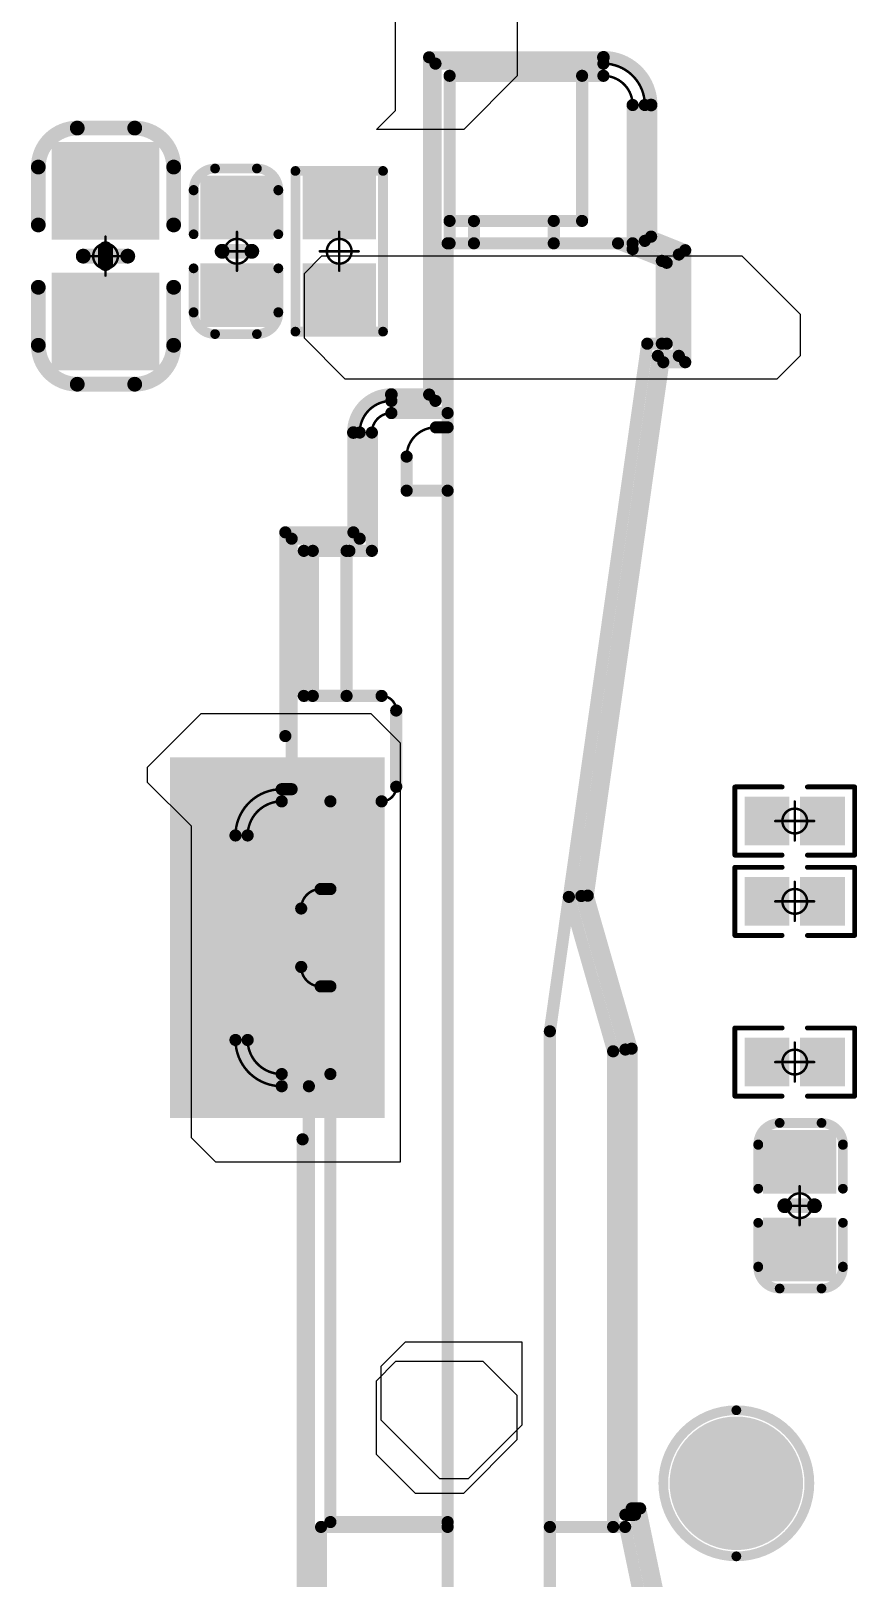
# Model space of a CAD drawing. Header units: millimetres. Extents: x 19.13 to 23.12, y 5.07 to 8.34.
# Drawn here: x 19.442 to 19.776, y 6.691 to 7.317 of the extents above; entities that cross this region are included whole.
import ezdxf

# ---------------------------------------------------------------- set-up
doc = ezdxf.new("R2010")
doc.units = ezdxf.units.MM
doc.header["$MEASUREMENT"] = 0
for name, color, linetype in [('BottomLayer', 5, 'Continuous'), ('Mechanical10', 56, 'Continuous'), ('Mechanical15', 56, 'Continuous'), ('TopLayer', 1, 'Continuous'), ('TopOverlay', 2, 'Continuous'), ('TopPaste', 8, 'Continuous'), ('TopSolder', 216, 'Continuous')]:
    doc.layers.add(name, color=color, linetype=linetype)

# ---------------------------------------------------------------- blocks, each defined once
blk = doc.blocks.new('TEST_1_27MM_12')
at = {"layer": 'TopLayer', "const_width": 0.025}
blk.add_lwpolyline([(-0.0125, 0, 1), (0.0125, 0, 1)], format="xyb", close=True, dxfattribs=at)
at = {"layer": 'TopOverlay'}
for points, const_width in [([(0.02953, 0, 1), (-0.02953, 0, 1)], 0.00394), ([(-0.03051, 0, 1), (-0.02854, 0, 1)], 0.00197), ([(0.02854, 0, 1), (0.03051, 0, 1)], 0.00197)]:
    blk.add_lwpolyline(points, format="xyb", close=True, dxfattribs=dict(at, const_width=const_width))
at = {"layer": 'TopPaste', "const_width": 0.025}
blk.add_lwpolyline([(-0.0125, 0, 1), (0.0125, 0, 1)], format="xyb", close=True, dxfattribs=at)
at = {"layer": 'TopSolder', "const_width": 0.027}
blk.add_lwpolyline([(-0.0135, 0, 1), (0.0135, 0, 1)], format="xyb", close=True, dxfattribs=at)
blk = doc.blocks.new('R0201_49')
at = {"layer": 'Mechanical15', "const_width": 0.001}
for points in [[(0, -0.00787), (0, 0.00787)], [(-0.00787, 0), (0.00787, 0)]]:
    blk.add_lwpolyline(points, dxfattribs=at)
at = {"layer": 'Mechanical15'}
for points, const_width in [([(-0.00025, 0.00787, 1), (0.00025, 0.00787, 1)], 0.0005), ([(-0.00812, 0, 1), (-0.00762, 0, 1)], 0.0005), ([(0.005, 0, 1), (-0.005, 0, 1)], 0.001), ([(-0.00525, 0, 1), (-0.00475, 0, 1)], 0.0005), ([(0.00475, 0, 1), (0.00525, 0, 1)], 0.0005), ([(0.00762, 0, 1), (0.00812, 0, 1)], 0.0005), ([(-0.00025, -0.00787, 1), (0.00025, -0.00787, 1)], 0.0005)]:
    blk.add_lwpolyline(points, format="xyb", close=True, dxfattribs=dict(at, const_width=const_width))
at = {"layer": 'TopLayer'}
for points in [[(-0.01831, -0.00787), (-0.00413, -0.00787), (-0.01831, 0.00787), (-0.00413, 0.00787)], [(0.00413, -0.00787), (0.01831, -0.00787), (0.00413, 0.00787), (0.01831, 0.00787)]]:
    blk.add_solid(points, dxfattribs=at)
at = {"layer": 'TopOverlay', "const_width": 0.00197}
for points in [[(-0.02421, 0.01378), (-0.00512, 0.01378)], [(-0.02421, -0.01378), (-0.02421, 0.01378)], [(0.00512, 0.01378), (0.02421, 0.01378)], [(0.02421, -0.01378), (0.02421, 0.01378)], [(-0.02421, -0.01378), (-0.00512, -0.01378)], [(0.00512, -0.01378), (0.02421, -0.01378)]]:
    blk.add_lwpolyline(points, dxfattribs=at)
at = {"layer": 'TopOverlay', "const_width": 0.000984}
for points in [[(-0.0247, 0.01378, 1), (-0.02372, 0.01378, 1)], [(-0.0247, 0.01378, 1), (-0.02372, 0.01378, 1)], [(-0.00561, 0.01378, 1), (-0.00463, 0.01378, 1)], [(0.00463, 0.01378, 1), (0.00561, 0.01378, 1)], [(0.02372, 0.01378, 1), (0.0247, 0.01378, 1)], [(0.02372, 0.01378, 1), (0.0247, 0.01378, 1)], [(-0.0247, -0.01378, 1), (-0.02372, -0.01378, 1)], [(-0.0247, -0.01378, 1), (-0.02372, -0.01378, 1)], [(-0.00561, -0.01378, 1), (-0.00463, -0.01378, 1)], [(0.00463, -0.01378, 1), (0.00561, -0.01378, 1)], [(0.02372, -0.01378, 1), (0.0247, -0.01378, 1)], [(0.02372, -0.01378, 1), (0.0247, -0.01378, 1)]]:
    blk.add_lwpolyline(points, format="xyb", close=True, dxfattribs=at)
at = {"layer": 'TopPaste'}
for points in [[(-0.01831, -0.00787), (-0.00413, -0.00787), (-0.01831, 0.00787), (-0.00413, 0.00787)], [(0.00413, -0.00787), (0.01831, -0.00787), (0.00413, 0.00787), (0.01831, 0.00787)]]:
    blk.add_solid(points, dxfattribs=at)
at = {"layer": 'TopSolder'}
for points in [[(-0.02031, -0.00987), (-0.00213, -0.00987), (-0.02031, 0.00987), (-0.00213, 0.00987)], [(0.00213, -0.00987), (0.02031, -0.00987), (0.00213, 0.00987), (0.02031, 0.00987)]]:
    blk.add_solid(points, dxfattribs=at)
blk = doc.blocks.new('R0201_50')
at = {"layer": 'Mechanical15', "const_width": 0.001}
for points in [[(0, -0.00787), (0, 0.00787)], [(-0.00787, 0), (0.00787, 0)]]:
    blk.add_lwpolyline(points, dxfattribs=at)
at = {"layer": 'Mechanical15'}
for points, const_width in [([(-0.00025, 0.00787, 1), (0.00025, 0.00787, 1)], 0.0005), ([(-0.00812, 0, 1), (-0.00762, 0, 1)], 0.0005), ([(0.005, 0, 1), (-0.005, 0, 1)], 0.001), ([(-0.00525, 0, 1), (-0.00475, 0, 1)], 0.0005), ([(0.00475, 0, 1), (0.00525, 0, 1)], 0.0005), ([(0.00762, 0, 1), (0.00812, 0, 1)], 0.0005), ([(-0.00025, -0.00787, 1), (0.00025, -0.00787, 1)], 0.0005)]:
    blk.add_lwpolyline(points, format="xyb", close=True, dxfattribs=dict(at, const_width=const_width))
at = {"layer": 'TopLayer'}
for points in [[(-0.01831, -0.00787), (-0.00413, -0.00787), (-0.01831, 0.00787), (-0.00413, 0.00787)], [(0.00413, -0.00787), (0.01831, -0.00787), (0.00413, 0.00787), (0.01831, 0.00787)]]:
    blk.add_solid(points, dxfattribs=at)
at = {"layer": 'TopOverlay', "const_width": 0.00197}
for points in [[(-0.02421, 0.01378), (-0.00512, 0.01378)], [(-0.02421, -0.01378), (-0.02421, 0.01378)], [(0.00512, 0.01378), (0.02421, 0.01378)], [(0.02421, -0.01378), (0.02421, 0.01378)], [(-0.02421, -0.01378), (-0.00512, -0.01378)], [(0.00512, -0.01378), (0.02421, -0.01378)]]:
    blk.add_lwpolyline(points, dxfattribs=at)
at = {"layer": 'TopOverlay', "const_width": 0.000984}
for points in [[(-0.0247, 0.01378, 1), (-0.02372, 0.01378, 1)], [(-0.0247, 0.01378, 1), (-0.02372, 0.01378, 1)], [(-0.00561, 0.01378, 1), (-0.00463, 0.01378, 1)], [(0.00463, 0.01378, 1), (0.00561, 0.01378, 1)], [(0.02372, 0.01378, 1), (0.0247, 0.01378, 1)], [(0.02372, 0.01378, 1), (0.0247, 0.01378, 1)], [(-0.0247, -0.01378, 1), (-0.02372, -0.01378, 1)], [(-0.0247, -0.01378, 1), (-0.02372, -0.01378, 1)], [(-0.00561, -0.01378, 1), (-0.00463, -0.01378, 1)], [(0.00463, -0.01378, 1), (0.00561, -0.01378, 1)], [(0.02372, -0.01378, 1), (0.0247, -0.01378, 1)], [(0.02372, -0.01378, 1), (0.0247, -0.01378, 1)]]:
    blk.add_lwpolyline(points, format="xyb", close=True, dxfattribs=at)
at = {"layer": 'TopPaste'}
for points in [[(-0.01831, -0.00787), (-0.00413, -0.00787), (-0.01831, 0.00787), (-0.00413, 0.00787)], [(0.00413, -0.00787), (0.01831, -0.00787), (0.00413, 0.00787), (0.01831, 0.00787)]]:
    blk.add_solid(points, dxfattribs=at)
at = {"layer": 'TopSolder'}
for points in [[(-0.02031, -0.00987), (-0.00213, -0.00987), (-0.02031, 0.00987), (-0.00213, 0.00987)], [(0.00213, -0.00987), (0.02031, -0.00987), (0.00213, 0.00987), (0.02031, 0.00987)]]:
    blk.add_solid(points, dxfattribs=at)
blk = doc.blocks.new('C0603_142')
at = {"layer": 'Mechanical15', "const_width": 0.001}
for points in [[(0, -0.00787), (0, 0.00788)], [(0.00788, 0), (-0.00787, 0)]]:
    blk.add_lwpolyline(points, dxfattribs=at)
at = {"layer": 'Mechanical15'}
for points, const_width in [([(-0.00025, 0.00788, 1), (0.00025, 0.00788, 1)], 0.0005), ([(-0.00812, 0, 1), (-0.00762, 0, 1)], 0.0005), ([(0.005, 0, 1), (-0.005, 0, 1)], 0.001), ([(-0.00525, 0, 1), (-0.00475, 0, 1)], 0.0005), ([(0.00475, 0, 1), (0.00525, 0, 1)], 0.0005), ([(0.00763, 0, 1), (0.00813, 0, 1)], 0.0005), ([(-0.00025, -0.00787, 1), (0.00025, -0.00787, 1)], 0.0005)]:
    blk.add_lwpolyline(points, format="xyb", close=True, dxfattribs=dict(at, const_width=const_width))
at = {"layer": 'TopLayer'}
for points in [[(-0.04213, -0.01772), (-0.01063, -0.01772), (-0.04213, 0.01772), (-0.01063, 0.01772)], [(0.01063, -0.01772), (0.04213, -0.01772), (0.01063, 0.01772), (0.04213, 0.01772)]]:
    blk.add_solid(points, dxfattribs=at)
at = {"layer": 'TopOverlay', "const_width": 0.00598}
for points in [[(-0.05177, 0.01142, -0.414213), (-0.03602, 0.02717)], [(0.03602, 0.02717, -0.414213), (0.05177, 0.01142)], [(-0.03602, -0.02756, -0.414213), (-0.05177, -0.01181)], [(0.05177, -0.01181, -0.414213), (0.03602, -0.02756)]]:
    blk.add_lwpolyline(points, format="xyb", dxfattribs=at)
at = {"layer": 'TopOverlay'}
for points, const_width in [([(-0.0126, 0.02717), (-0.03602, 0.02717)], 0.00598), ([(0.03602, 0.02717), (0.0126, 0.02717)], 0.00598), ([(-0.05177, -0.01181), (-0.05177, 0.01142)], 0.00598), ([(0.05177, -0.01181), (0.05177, 0.01142)], 0.00598), ([(0, -0.009), (0, 0.009)], 0.006), ([(0, 0), (-0.003, 0)], 0.006), ([(0.003, 0), (0, 0)], 0.006), ([(-0.0126, -0.02756), (-0.03602, -0.02756)], 0.00598), ([(0.03602, -0.02756), (0.0126, -0.02756)], 0.00598)]:
    blk.add_lwpolyline(points, dxfattribs=dict(at, const_width=const_width))
for points, const_width in [([(-0.03752, 0.02717, 1), (-0.03453, 0.02717, 1)], 0.00299), ([(-0.03752, 0.02717, 1), (-0.03453, 0.02717, 1)], 0.00299), ([(-0.01409, 0.02717, 1), (-0.0111, 0.02717, 1)], 0.00299), ([(0.0111, 0.02717, 1), (0.01409, 0.02717, 1)], 0.00299), ([(0.03453, 0.02717, 1), (0.03752, 0.02717, 1)], 0.00299), ([(0.03453, 0.02717, 1), (0.03752, 0.02717, 1)], 0.00299), ([(-0.05327, 0.01142, 1), (-0.05028, 0.01142, 1)], 0.00299), ([(-0.05327, 0.01142, 1), (-0.05028, 0.01142, 1)], 0.00299), ([(0.05028, 0.01142, 1), (0.05327, 0.01142, 1)], 0.00299), ([(0.05028, 0.01142, 1), (0.05327, 0.01142, 1)], 0.00299), ([(-0.0015, 0.009, 1), (0.0015, 0.009, 1)], 0.003), ([(-0.0045, 0, 1), (-0.0015, 0, 1)], 0.003), ([(-0.0015, 0, 1), (0.0015, 0, 1)], 0.003), ([(-0.0015, 0, 1), (0.0015, 0, 1)], 0.003), ([(0.0015, 0, 1), (0.0045, 0, 1)], 0.003), ([(-0.0015, -0.009, 1), (0.0015, -0.009, 1)], 0.003), ([(-0.05327, -0.01181, 1), (-0.05028, -0.01181, 1)], 0.00299), ([(-0.05327, -0.01181, 1), (-0.05028, -0.01181, 1)], 0.00299), ([(0.05028, -0.01181, 1), (0.05327, -0.01181, 1)], 0.00299), ([(0.05028, -0.01181, 1), (0.05327, -0.01181, 1)], 0.00299), ([(-0.03752, -0.02756, 1), (-0.03453, -0.02756, 1)], 0.00299), ([(-0.03752, -0.02756, 1), (-0.03453, -0.02756, 1)], 0.00299), ([(-0.01409, -0.02756, 1), (-0.0111, -0.02756, 1)], 0.00299), ([(0.0111, -0.02756, 1), (0.01409, -0.02756, 1)], 0.00299), ([(0.03453, -0.02756, 1), (0.03752, -0.02756, 1)], 0.00299), ([(0.03453, -0.02756, 1), (0.03752, -0.02756, 1)], 0.00299)]:
    blk.add_lwpolyline(points, format="xyb", close=True, dxfattribs=dict(at, const_width=const_width))
at = {"layer": 'TopPaste'}
for points in [[(-0.04213, -0.01772), (-0.01063, -0.01772), (-0.04213, 0.01772), (-0.01063, 0.01772)], [(0.01063, -0.01772), (0.04213, -0.01772), (0.01063, 0.01772), (0.04213, 0.01772)]]:
    blk.add_solid(points, dxfattribs=at)
at = {"layer": 'TopSolder'}
for points in [[(-0.04613, -0.02172), (-0.00663, -0.02172), (-0.04613, 0.02172), (-0.00663, 0.02172)], [(0.00663, -0.02172), (0.04613, -0.02172), (0.00663, 0.02172), (0.04613, 0.02172)]]:
    blk.add_solid(points, dxfattribs=at)
blk = doc.blocks.new('C0402_204')
at = {"layer": 'Mechanical15', "const_width": 0.001}
for points in [[(0, 0.00788), (0, -0.00787)], [(-0.00787, 0), (0.00788, 0)]]:
    blk.add_lwpolyline(points, dxfattribs=at)
at = {"layer": 'Mechanical15'}
for points, const_width in [([(-0.00025, 0.00788, 1), (0.00025, 0.00788, 1)], 0.0005), ([(-0.00812, 0, 1), (-0.00762, 0, 1)], 0.0005), ([(0.005, 0, 1), (-0.005, 0, 1)], 0.001), ([(-0.00525, 0, 1), (-0.00475, 0, 1)], 0.0005), ([(0.00475, 0, 1), (0.00525, 0, 1)], 0.0005), ([(0.00763, 0, 1), (0.00813, 0, 1)], 0.0005), ([(-0.00025, -0.00787, 1), (0.00025, -0.00787, 1)], 0.0005)]:
    blk.add_lwpolyline(points, format="xyb", close=True, dxfattribs=dict(at, const_width=const_width))
at = {"layer": 'TopLayer'}
for points in [[(-0.02657, -0.01082), (-0.00886, -0.01082), (-0.02657, 0.01083), (-0.00886, 0.01083)], [(0.00886, -0.01083), (0.02657, -0.01083), (0.00886, 0.01083), (0.02657, 0.01083)]]:
    blk.add_solid(points, dxfattribs=at)
at = {"layer": 'TopOverlay', "const_width": 0.00394}
for points in [[(-0.03346, 0.00886, -0.414214), (-0.0248, 0.01752)], [(0.0248, 0.01752, -0.414214), (0.03346, 0.00886)], [(-0.0248, -0.01673, -0.414214), (-0.03346, -0.00807)], [(0.03346, -0.00807, -0.414214), (0.0248, -0.01673)]]:
    blk.add_lwpolyline(points, format="xyb", dxfattribs=at)
at = {"layer": 'TopOverlay'}
for points, const_width in [([(-0.02578, 0.01752, 1), (-0.02382, 0.01752, 1)], 0.00197), ([(-0.02559, 0.01752, 1), (-0.02362, 0.01752, 1)], 0.00197), ([(-0.00787, 0.01752, 1), (-0.0059, 0.01752, 1)], 0.00197), ([(0.00591, 0.01752, 1), (0.00787, 0.01752, 1)], 0.00197), ([(0.02362, 0.01752, 1), (0.02559, 0.01752, 1)], 0.00197), ([(0.02382, 0.01752, 1), (0.02579, 0.01752, 1)], 0.00197), ([(-0.03445, 0.00886, 1), (-0.03248, 0.00886, 1)], 0.00197), ([(-0.03445, 0.00886, 1), (-0.03248, 0.00886, 1)], 0.00197), ([(-0.0015, 0.006, 1), (0.0015, 0.006, 1)], 0.003), ([(0.03248, 0.00886, 1), (0.03445, 0.00886, 1)], 0.00197), ([(0.03248, 0.00886, 1), (0.03445, 0.00886, 1)], 0.00197), ([(-0.03445, -0.00807, 1), (-0.03248, -0.00807, 1)], 0.00197), ([(-0.03445, -0.00807, 1), (-0.03248, -0.00807, 1)], 0.00197), ([(-0.0015, -0.006, 1), (0.0015, -0.006, 1)], 0.003), ([(0.03248, -0.00807, 1), (0.03445, -0.00807, 1)], 0.00197), ([(0.03248, -0.00807, 1), (0.03445, -0.00807, 1)], 0.00197), ([(-0.02578, -0.01673, 1), (-0.02382, -0.01673, 1)], 0.00197), ([(-0.02559, -0.01673, 1), (-0.02362, -0.01673, 1)], 0.00197), ([(-0.00787, -0.01673, 1), (-0.0059, -0.01673, 1)], 0.00197), ([(0.00591, -0.01673, 1), (0.00787, -0.01673, 1)], 0.00197), ([(0.02362, -0.01673, 1), (0.02559, -0.01673, 1)], 0.00197), ([(0.02382, -0.01673, 1), (0.02579, -0.01673, 1)], 0.00197)]:
    blk.add_lwpolyline(points, format="xyb", close=True, dxfattribs=dict(at, const_width=const_width))
for points, const_width in [([(-0.0246, 0.01752), (-0.00689, 0.01752)], 0.00394), ([(0.00689, 0.01752), (0.02461, 0.01752)], 0.00394), ([(-0.03346, 0.00886), (-0.03346, -0.00807)], 0.00394), ([(0, 0.006), (0, -0.006)], 0.006), ([(0.03346, 0.00886), (0.03346, -0.00807)], 0.00394), ([(-0.0246, -0.01673), (-0.00689, -0.01673)], 0.00394), ([(0.00689, -0.01673), (0.02461, -0.01673)], 0.00394)]:
    blk.add_lwpolyline(points, dxfattribs=dict(at, const_width=const_width))
at = {"layer": 'TopPaste'}
for points in [[(-0.02657, -0.01082), (-0.00886, -0.01082), (-0.02657, 0.01083), (-0.00886, 0.01083)], [(0.00886, -0.01083), (0.02657, -0.01083), (0.00886, 0.01083), (0.02657, 0.01083)]]:
    blk.add_solid(points, dxfattribs=at)
at = {"layer": 'TopSolder'}
for points in [[(-0.03057, -0.01482), (-0.00486, -0.01482), (-0.03057, 0.01483), (-0.00486, 0.01483)], [(0.00486, -0.01483), (0.03057, -0.01483), (0.00486, 0.01483), (0.03057, 0.01483)]]:
    blk.add_solid(points, dxfattribs=at)
blk = doc.blocks.new('C0402_205')
at = {"layer": 'Mechanical15', "const_width": 0.001}
for points in [[(0, -0.00787), (0, 0.00788)], [(0.00788, 0), (-0.00787, 0)]]:
    blk.add_lwpolyline(points, dxfattribs=at)
at = {"layer": 'Mechanical15'}
for points, const_width in [([(-0.00025, 0.00788, 1), (0.00025, 0.00788, 1)], 0.0005), ([(-0.00812, 0, 1), (-0.00762, 0, 1)], 0.0005), ([(0.005, 0, 1), (-0.005, 0, 1)], 0.001), ([(-0.00525, 0, 1), (-0.00475, 0, 1)], 0.0005), ([(0.00475, 0, 1), (0.00525, 0, 1)], 0.0005), ([(0.00763, 0, 1), (0.00813, 0, 1)], 0.0005), ([(-0.00025, -0.00787, 1), (0.00025, -0.00787, 1)], 0.0005)]:
    blk.add_lwpolyline(points, format="xyb", close=True, dxfattribs=dict(at, const_width=const_width))
at = {"layer": 'TopLayer'}
for points in [[(-0.02657, -0.01082), (-0.00886, -0.01082), (-0.02657, 0.01083), (-0.00886, 0.01083)], [(0.00886, -0.01083), (0.02657, -0.01083), (0.00886, 0.01083), (0.02657, 0.01083)]]:
    blk.add_solid(points, dxfattribs=at)
at = {"layer": 'TopOverlay', "const_width": 0.00394}
for points in [[(-0.03346, 0.00886, -0.414214), (-0.0248, 0.01752)], [(0.0248, 0.01752, -0.414214), (0.03346, 0.00886)], [(-0.0248, -0.01673, -0.414214), (-0.03346, -0.00807)], [(0.03346, -0.00807, -0.414214), (0.0248, -0.01673)]]:
    blk.add_lwpolyline(points, format="xyb", dxfattribs=at)
at = {"layer": 'TopOverlay'}
for points, const_width in [([(-0.02578, 0.01752, 1), (-0.02382, 0.01752, 1)], 0.00197), ([(-0.02559, 0.01752, 1), (-0.02362, 0.01752, 1)], 0.00197), ([(-0.00787, 0.01752, 1), (-0.0059, 0.01752, 1)], 0.00197), ([(0.00591, 0.01752, 1), (0.00787, 0.01752, 1)], 0.00197), ([(0.02362, 0.01752, 1), (0.02559, 0.01752, 1)], 0.00197), ([(0.02382, 0.01752, 1), (0.02579, 0.01752, 1)], 0.00197), ([(-0.03445, 0.00886, 1), (-0.03248, 0.00886, 1)], 0.00197), ([(-0.03445, 0.00886, 1), (-0.03248, 0.00886, 1)], 0.00197), ([(-0.0015, 0.006, 1), (0.0015, 0.006, 1)], 0.003), ([(0.03248, 0.00886, 1), (0.03445, 0.00886, 1)], 0.00197), ([(0.03248, 0.00886, 1), (0.03445, 0.00886, 1)], 0.00197), ([(-0.03445, -0.00807, 1), (-0.03248, -0.00807, 1)], 0.00197), ([(-0.03445, -0.00807, 1), (-0.03248, -0.00807, 1)], 0.00197), ([(-0.0015, -0.006, 1), (0.0015, -0.006, 1)], 0.003), ([(0.03248, -0.00807, 1), (0.03445, -0.00807, 1)], 0.00197), ([(0.03248, -0.00807, 1), (0.03445, -0.00807, 1)], 0.00197), ([(-0.02578, -0.01673, 1), (-0.02382, -0.01673, 1)], 0.00197), ([(-0.02559, -0.01673, 1), (-0.02362, -0.01673, 1)], 0.00197), ([(-0.00787, -0.01673, 1), (-0.0059, -0.01673, 1)], 0.00197), ([(0.00591, -0.01673, 1), (0.00787, -0.01673, 1)], 0.00197), ([(0.02362, -0.01673, 1), (0.02559, -0.01673, 1)], 0.00197), ([(0.02382, -0.01673, 1), (0.02579, -0.01673, 1)], 0.00197)]:
    blk.add_lwpolyline(points, format="xyb", close=True, dxfattribs=dict(at, const_width=const_width))
for points, const_width in [([(-0.00689, 0.01752), (-0.0246, 0.01752)], 0.00394), ([(0.02461, 0.01752), (0.00689, 0.01752)], 0.00394), ([(-0.03346, -0.00807), (-0.03346, 0.00886)], 0.00394), ([(0, -0.006), (0, 0.006)], 0.006), ([(0.03346, -0.00807), (0.03346, 0.00886)], 0.00394), ([(-0.00689, -0.01673), (-0.0246, -0.01673)], 0.00394), ([(0.02461, -0.01673), (0.00689, -0.01673)], 0.00394)]:
    blk.add_lwpolyline(points, dxfattribs=dict(at, const_width=const_width))
at = {"layer": 'TopPaste'}
for points in [[(-0.02657, -0.01082), (-0.00886, -0.01082), (-0.02657, 0.01083), (-0.00886, 0.01083)], [(0.00886, -0.01083), (0.02657, -0.01083), (0.00886, 0.01083), (0.02657, 0.01083)]]:
    blk.add_solid(points, dxfattribs=at)
at = {"layer": 'TopSolder'}
for points in [[(-0.03057, -0.01482), (-0.00486, -0.01482), (-0.03057, 0.01483), (-0.00486, 0.01483)], [(0.00486, -0.01483), (0.03057, -0.01483), (0.00486, 0.01483), (0.03057, 0.01483)]]:
    blk.add_solid(points, dxfattribs=at)
blk = doc.blocks.new('R0402_394')
at = {"layer": 'Mechanical15', "const_width": 0.001}
for points in [[(0, 0.00787), (0, -0.00787)], [(-0.00787, 0), (0.00787, 0)]]:
    blk.add_lwpolyline(points, dxfattribs=at)
at = {"layer": 'Mechanical15'}
for points, const_width in [([(-0.00025, 0.00787, 1), (0.00025, 0.00787, 1)], 0.0005), ([(-0.00812, 0, 1), (-0.00762, 0, 1)], 0.0005), ([(0.005, 0, 1), (-0.005, 0, 1)], 0.001), ([(-0.00525, 0, 1), (-0.00475, 0, 1)], 0.0005), ([(0.00475, 0, 1), (0.00525, 0, 1)], 0.0005), ([(0.00762, 0, 1), (0.00812, 0, 1)], 0.0005), ([(-0.00025, -0.00787, 1), (0.00025, -0.00787, 1)], 0.0005)]:
    blk.add_lwpolyline(points, format="xyb", close=True, dxfattribs=dict(at, const_width=const_width))
at = {"layer": 'TopLayer'}
for points in [[(-0.02657, -0.01082), (-0.00886, -0.01082), (-0.02657, 0.01083), (-0.00886, 0.01083)], [(0.00886, -0.01083), (0.02657, -0.01083), (0.00886, 0.01083), (0.02657, 0.01083)]]:
    blk.add_solid(points, dxfattribs=at)
at = {"layer": 'TopOverlay', "const_width": 0.00394}
for points in [[(-0.03248, 0.01772), (0.03248, 0.01772)], [(-0.03248, 0.01772), (-0.03248, -0.01772)], [(0.03248, 0.01772), (0.03248, -0.01772)], [(-0.03248, -0.01772), (0.03248, -0.01772)]]:
    blk.add_lwpolyline(points, dxfattribs=at)
at = {"layer": 'TopOverlay', "const_width": 0.00197}
for points in [[(-0.03346, 0.01772, 1), (-0.0315, 0.01772, 1)], [(-0.03346, 0.01772, 1), (-0.0315, 0.01772, 1)], [(0.0315, 0.01772, 1), (0.03346, 0.01772, 1)], [(0.0315, 0.01772, 1), (0.03346, 0.01772, 1)], [(-0.03346, -0.01772, 1), (-0.0315, -0.01772, 1)], [(-0.03346, -0.01772, 1), (-0.0315, -0.01772, 1)], [(0.0315, -0.01772, 1), (0.03346, -0.01772, 1)], [(0.0315, -0.01772, 1), (0.03346, -0.01772, 1)]]:
    blk.add_lwpolyline(points, format="xyb", close=True, dxfattribs=at)
at = {"layer": 'TopPaste'}
for points in [[(-0.02657, -0.01082), (-0.00886, -0.01082), (-0.02657, 0.01083), (-0.00886, 0.01083)], [(0.00886, -0.01083), (0.02657, -0.01083), (0.00886, 0.01083), (0.02657, 0.01083)]]:
    blk.add_solid(points, dxfattribs=at)
at = {"layer": 'TopSolder'}
for points in [[(-0.03057, -0.01482), (-0.00486, -0.01482), (-0.03057, 0.01483), (-0.00486, 0.01483)], [(0.00486, -0.01483), (0.03057, -0.01483), (0.00486, 0.01483), (0.03057, 0.01483)]]:
    blk.add_solid(points, dxfattribs=at)
blk = doc.blocks.new('R0201_415')
at = {"layer": 'Mechanical15', "const_width": 0.001}
for points in [[(0, -0.00787), (0, 0.00787)], [(-0.00787, 0), (0.00787, 0)]]:
    blk.add_lwpolyline(points, dxfattribs=at)
at = {"layer": 'Mechanical15'}
for points, const_width in [([(-0.00025, 0.00787, 1), (0.00025, 0.00787, 1)], 0.0005), ([(-0.00812, 0, 1), (-0.00762, 0, 1)], 0.0005), ([(0.005, 0, 1), (-0.005, 0, 1)], 0.001), ([(-0.00525, 0, 1), (-0.00475, 0, 1)], 0.0005), ([(0.00475, 0, 1), (0.00525, 0, 1)], 0.0005), ([(0.00762, 0, 1), (0.00812, 0, 1)], 0.0005), ([(-0.00025, -0.00787, 1), (0.00025, -0.00787, 1)], 0.0005)]:
    blk.add_lwpolyline(points, format="xyb", close=True, dxfattribs=dict(at, const_width=const_width))
at = {"layer": 'TopLayer'}
for points in [[(-0.01831, -0.00787), (-0.00413, -0.00787), (-0.01831, 0.00787), (-0.00413, 0.00787)], [(0.00413, -0.00787), (0.01831, -0.00787), (0.00413, 0.00787), (0.01831, 0.00787)]]:
    blk.add_solid(points, dxfattribs=at)
at = {"layer": 'TopOverlay', "const_width": 0.00197}
for points in [[(-0.02421, 0.01378), (-0.00512, 0.01378)], [(-0.02421, -0.01378), (-0.02421, 0.01378)], [(0.00512, 0.01378), (0.02421, 0.01378)], [(0.02421, -0.01378), (0.02421, 0.01378)], [(-0.02421, -0.01378), (-0.00512, -0.01378)], [(0.00512, -0.01378), (0.02421, -0.01378)]]:
    blk.add_lwpolyline(points, dxfattribs=at)
at = {"layer": 'TopOverlay', "const_width": 0.000984}
for points in [[(-0.0247, 0.01378, 1), (-0.02372, 0.01378, 1)], [(-0.0247, 0.01378, 1), (-0.02372, 0.01378, 1)], [(-0.00561, 0.01378, 1), (-0.00463, 0.01378, 1)], [(0.00463, 0.01378, 1), (0.00561, 0.01378, 1)], [(0.02372, 0.01378, 1), (0.0247, 0.01378, 1)], [(0.02372, 0.01378, 1), (0.0247, 0.01378, 1)], [(-0.0247, -0.01378, 1), (-0.02372, -0.01378, 1)], [(-0.0247, -0.01378, 1), (-0.02372, -0.01378, 1)], [(-0.00561, -0.01378, 1), (-0.00463, -0.01378, 1)], [(0.00463, -0.01378, 1), (0.00561, -0.01378, 1)], [(0.02372, -0.01378, 1), (0.0247, -0.01378, 1)], [(0.02372, -0.01378, 1), (0.0247, -0.01378, 1)]]:
    blk.add_lwpolyline(points, format="xyb", close=True, dxfattribs=at)
at = {"layer": 'TopPaste'}
for points in [[(-0.01831, -0.00787), (-0.00413, -0.00787), (-0.01831, 0.00787), (-0.00413, 0.00787)], [(0.00413, -0.00787), (0.01831, -0.00787), (0.00413, 0.00787), (0.01831, 0.00787)]]:
    blk.add_solid(points, dxfattribs=at)
at = {"layer": 'TopSolder'}
for points in [[(-0.02031, -0.00987), (-0.00213, -0.00987), (-0.02031, 0.00987), (-0.00213, 0.00987)], [(0.00213, -0.00987), (0.02031, -0.00987), (0.00213, 0.00987), (0.02031, 0.00987)]]:
    blk.add_solid(points, dxfattribs=at)
blk = doc.blocks.new('CON_SODIMM_260_SMT_RA_F_P005_484')
at = {"layer": 'Mechanical10', "const_width": 0.00491}
for points in [[(1.37598, 0.18035), (1.37598, -0.27909)], [(1.41732, 0.00984), (1.41732, -0.59764)], [(1.34555, -0.07874), (1.32874, 0.00197)], [(1.34154, -0.08366), (1.32472, -0.00295)], [(1.4685, -0.0487), (1.4685, -0.07874)], [(1.47343, -0.0487), (1.47343, -0.25689)], [(1.34547, -0.08366), (1.34154, -0.08366)], [(1.34547, -0.08366), (1.34547, -0.27173)], [(1.37598, -0.07874), (1.34555, -0.07874)], [(1.35039, -0.07874), (1.35039, -0.27102)], [(1.4685, -0.07874), (1.41732, -0.07874)], [(1.46472, -0.08071), (1.41732, -0.08071)], [(1.46472, -0.08071), (1.46472, -0.37205)], [(1.48441, -0.25689), (1.47343, -0.25689)], [(1.48441, -0.26181), (1.46472, -0.26181)], [(1.36831, -0.33343), (1.35039, -0.27102)], [(1.36327, -0.33378), (1.34547, -0.27173)], [(1.49819, -0.27559), (1.49819, -0.35827)], [(1.50311, -0.27559), (1.50311, -0.35827)], [(1.37598, -0.27909), (1.33661, -0.55705)], [(1.46866, -0.29724), (1.46472, -0.29724)], [(1.47654, -0.30512), (1.47654, -0.32874)], [(1.36327, -0.33378), (1.33232, -0.55213)], [(1.46866, -0.33661), (1.46472, -0.33661)], [(1.48441, -0.37205), (1.44402, -0.37205)], [(1.48441, -0.37697), (1.48039, -0.37697)], [(1.48039, -0.37697), (1.48039, -0.47823)], [(1.43811, -0.37795), (1.43811, -0.40878)], [(1.47547, -0.41468), (1.44402, -0.41468)], [(1.45819, -0.41468), (1.45819, -0.47331)], [(1.47185, -0.41468), (1.47185, -0.47331)], [(1.47547, -0.41468), (1.47547, -0.47331)], [(1.44795, -0.47331), (1.44795, -0.52114)], [(1.45705, -0.47331), (1.44795, -0.47331)], [(1.47547, -0.47331), (1.45819, -0.47331)], [(1.48039, -0.47823), (1.45287, -0.47823)], [(1.45287, -0.47823), (1.45287, -0.52114)], [(1.4339, -0.49764), (1.41732, -0.49764)], [(1.4339, -0.49764), (1.4339, -0.51142)], [(1.42209, -0.52323), (1.41732, -0.52323)], [(1.44008, -0.52902), (1.41732, -0.52902)], [(1.44008, -0.53394), (1.42224, -0.53394)], [(1.42224, -0.53394), (1.42224, -0.67028)], [(1.32382, -0.55213), (1.32382, -0.59311)], [(1.33232, -0.55213), (1.32382, -0.55213)], [(1.32874, -0.55705), (1.32874, -0.58976)], [(1.33661, -0.55705), (1.32874, -0.55705)], [(1.33071, -0.55705), (1.33071, -0.59055)], [(1.34843, -0.59764), (1.32874, -0.58976)], [(1.3376, -0.59862), (1.32382, -0.59311)], [(1.34252, -0.59528), (1.34252, -0.65354)], [(1.3376, -0.59862), (1.3376, -0.65354)], [(1.41732, -0.59764), (1.34252, -0.59764)], [(1.37441, -0.59764), (1.37441, -0.60669)], [(1.40669, -0.59764), (1.40669, -0.60661)], [(1.41654, -0.59764), (1.41654, -0.66535)], [(1.36295, -0.60669), (1.36295, -0.66535)], [(1.41654, -0.60669), (1.36295, -0.60669)], [(1.41654, -0.66535), (1.35433, -0.66535)], [(1.42224, -0.67028), (1.35433, -0.67028)]]:
    blk.add_lwpolyline(points, dxfattribs=at)
at = {"layer": 'Mechanical10'}
for points, const_width in [([(1.34031, -0.08366, 1), (1.34276, -0.08366, 1)], 0.00246), ([(1.34031, -0.08366, 1), (1.34276, -0.08366, 1)], 0.00246), ([(1.34424, -0.08366, 1), (1.3467, -0.08366, 1)], 0.00246), ([(1.34424, -0.08366, 1), (1.3467, -0.08366, 1)], 0.00246), ([(1.34432, -0.07874, 1), (1.34678, -0.07874, 1)], 0.00246), ([(1.34432, -0.07874, 1), (1.34678, -0.07874, 1)], 0.00246), ([(1.34917, -0.07874, 1), (1.35162, -0.07874, 1)], 0.00246), ([(1.37476, -0.07874, 1), (1.37721, -0.07874, 1)], 0.00246), ([(1.4161, -0.07874, 1), (1.41855, -0.07874, 1)], 0.00246), ([(1.4161, -0.08071, 1), (1.41855, -0.08071, 1)], 0.00246), ([(1.4635, -0.08071, 1), (1.46595, -0.08071, 1)], 0.00246), ([(1.4635, -0.08071, 1), (1.46595, -0.08071, 1)], 0.00246), ([(1.46728, -0.07874, 1), (1.46973, -0.07874, 1)], 0.00246), ([(1.46728, -0.07874, 1), (1.46973, -0.07874, 1)], 0.00246), ([(1.4722, -0.25689, 1), (1.47465, -0.25689, 1)], 0.00246), ([(1.4722, -0.25689, 1), (1.47465, -0.25689, 1)], 0.00246), ([(1.48318, -0.25689, 1), (1.48564, -0.25689, 1)], 0.00246), ([(1.48416, -0.25689, 1), (1.48466, -0.25689, 1)], 0.0005), ([(1.4635, -0.26181, 1), (1.46595, -0.26181, 1)], 0.00246), ([(1.48318, -0.26181, 1), (1.48564, -0.26181, 1)], 0.00246), ([(1.48416, -0.26181, 1), (1.48466, -0.26181, 1)], 0.0005), ([(1.34917, -0.27102, 1), (1.35162, -0.27102, 1)], 0.00246), ([(1.34917, -0.27102, 1), (1.35162, -0.27102, 1)], 0.00246), ([(1.34424, -0.27173, 1), (1.3467, -0.27173, 1)], 0.00246), ([(1.34424, -0.27173, 1), (1.3467, -0.27173, 1)], 0.00246), ([(1.49696, -0.27559, 1), (1.49942, -0.27559, 1)], 0.00246), ([(1.49794, -0.27559, 1), (1.49844, -0.27559, 1)], 0.0005), ([(1.50188, -0.27559, 1), (1.50434, -0.27559, 1)], 0.00246), ([(1.50286, -0.27559, 1), (1.50336, -0.27559, 1)], 0.0005), ([(1.37476, -0.27909, 1), (1.37721, -0.27909, 1)], 0.00246), ([(1.37476, -0.27909, 1), (1.37721, -0.27909, 1)], 0.00246), ([(1.4635, -0.29724, 1), (1.46595, -0.29724, 1)], 0.00246), ([(1.46743, -0.29724, 1), (1.46989, -0.29724, 1)], 0.00246), ([(1.46841, -0.29724, 1), (1.46891, -0.29724, 1)], 0.0005), ([(1.47531, -0.30512, 1), (1.47776, -0.30512, 1)], 0.00246), ([(1.47629, -0.30512, 1), (1.47679, -0.30512, 1)], 0.0005), ([(1.36204, -0.33378, 1), (1.3645, -0.33378, 1)], 0.00246), ([(1.36204, -0.33378, 1), (1.3645, -0.33378, 1)], 0.00246), ([(1.36708, -0.33343, 1), (1.36953, -0.33343, 1)], 0.00246), ([(1.47531, -0.32874, 1), (1.47776, -0.32874, 1)], 0.00246), ([(1.47629, -0.32874, 1), (1.47679, -0.32874, 1)], 0.0005), ([(1.4635, -0.33661, 1), (1.46595, -0.33661, 1)], 0.00246), ([(1.46743, -0.33661, 1), (1.46989, -0.33661, 1)], 0.00246), ([(1.46841, -0.33661, 1), (1.46891, -0.33661, 1)], 0.0005), ([(1.49696, -0.35827, 1), (1.49942, -0.35827, 1)], 0.00246), ([(1.50188, -0.35827, 1), (1.50434, -0.35827, 1)], 0.00246), ([(1.49794, -0.35827, 1), (1.49844, -0.35827, 1)], 0.0005), ([(1.50286, -0.35827, 1), (1.50336, -0.35827, 1)], 0.0005), ([(1.44279, -0.37205, 1), (1.44524, -0.37205, 1)], 0.00246), ([(1.44377, -0.37205, 1), (1.44427, -0.37205, 1)], 0.0005), ([(1.4635, -0.37205, 1), (1.46595, -0.37205, 1)], 0.00246), ([(1.47917, -0.37697, 1), (1.48162, -0.37697, 1)], 0.00246), ([(1.47917, -0.37697, 1), (1.48162, -0.37697, 1)], 0.00246), ([(1.48318, -0.37205, 1), (1.48564, -0.37205, 1)], 0.00246), ([(1.48318, -0.37697, 1), (1.48564, -0.37697, 1)], 0.00246), ([(1.48416, -0.37205, 1), (1.48466, -0.37205, 1)], 0.0005), ([(1.43688, -0.37795, 1), (1.43934, -0.37795, 1)], 0.00246), ([(1.43786, -0.37795, 1), (1.43836, -0.37795, 1)], 0.0005), ([(1.48416, -0.37697, 1), (1.48466, -0.37697, 1)], 0.0005), ([(1.43688, -0.40878, 1), (1.43934, -0.40878, 1)], 0.00246), ([(1.43786, -0.40878, 1), (1.43836, -0.40878, 1)], 0.0005), ([(1.44279, -0.41468, 1), (1.44524, -0.41468, 1)], 0.00246), ([(1.45696, -0.41468, 1), (1.45942, -0.41468, 1)], 0.00246), ([(1.47062, -0.41468, 1), (1.47308, -0.41468, 1)], 0.00246), ([(1.47425, -0.41468, 1), (1.4767, -0.41468, 1)], 0.00246), ([(1.47425, -0.41468, 1), (1.4767, -0.41468, 1)], 0.00246), ([(1.44377, -0.41469, 1), (1.44427, -0.41469, 1)], 0.0005), ([(1.44673, -0.47331, 1), (1.44918, -0.47331, 1)], 0.00246), ([(1.44673, -0.47331, 1), (1.44918, -0.47331, 1)], 0.00246), ([(1.45582, -0.47331, 1), (1.45827, -0.47331, 1)], 0.00246), ([(1.45696, -0.47331, 1), (1.45942, -0.47331, 1)], 0.00246), ([(1.45696, -0.47331, 1), (1.45942, -0.47331, 1)], 0.00246), ([(1.47062, -0.47331, 1), (1.47308, -0.47331, 1)], 0.00246), ([(1.47425, -0.47331, 1), (1.4767, -0.47331, 1)], 0.00246), ([(1.47425, -0.47331, 1), (1.4767, -0.47331, 1)], 0.00246), ([(1.45165, -0.47823, 1), (1.4541, -0.47823, 1)], 0.00246), ([(1.45165, -0.47823, 1), (1.4541, -0.47823, 1)], 0.00246), ([(1.47917, -0.47823, 1), (1.48162, -0.47823, 1)], 0.00246), ([(1.47917, -0.47823, 1), (1.48162, -0.47823, 1)], 0.00246), ([(1.4161, -0.49764, 1), (1.41855, -0.49764, 1)], 0.00246), ([(1.43267, -0.49764, 1), (1.43513, -0.49764, 1)], 0.00246), ([(1.43267, -0.49764, 1), (1.43513, -0.49764, 1)], 0.00246), ([(1.43267, -0.51142, 1), (1.43513, -0.51142, 1)], 0.00246), ([(1.43365, -0.51142, 1), (1.43415, -0.51142, 1)], 0.0005), ([(1.44673, -0.52114, 1), (1.44918, -0.52114, 1)], 0.00246), ([(1.45165, -0.52114, 1), (1.4541, -0.52114, 1)], 0.00246), ([(1.4161, -0.52323, 1), (1.41855, -0.52323, 1)], 0.00246), ([(1.42086, -0.52323, 1), (1.42331, -0.52323, 1)], 0.00246), ([(1.42184, -0.52323, 1), (1.42234, -0.52323, 1)], 0.0005), ([(1.4477, -0.52114, 1), (1.4482, -0.52114, 1)], 0.0005), ([(1.45262, -0.52114, 1), (1.45312, -0.52114, 1)], 0.0005), ([(1.4161, -0.52902, 1), (1.41855, -0.52902, 1)], 0.00246), ([(1.42102, -0.53394, 1), (1.42347, -0.53394, 1)], 0.00246), ([(1.42102, -0.53394, 1), (1.42347, -0.53394, 1)], 0.00246), ([(1.43885, -0.52902, 1), (1.44131, -0.52902, 1)], 0.00246), ([(1.43885, -0.53394, 1), (1.44131, -0.53394, 1)], 0.00246), ([(1.43983, -0.52902, 1), (1.44033, -0.52902, 1)], 0.0005), ([(1.43983, -0.53394, 1), (1.44033, -0.53394, 1)], 0.0005), ([(1.32259, -0.55213, 1), (1.32505, -0.55213, 1)], 0.00246), ([(1.32259, -0.55213, 1), (1.32505, -0.55213, 1)], 0.00246), ([(1.3311, -0.55213, 1), (1.33355, -0.55213, 1)], 0.00246), ([(1.3311, -0.55213, 1), (1.33355, -0.55213, 1)], 0.00246), ([(1.32751, -0.55705, 1), (1.32997, -0.55705, 1)], 0.00246), ([(1.32751, -0.55705, 1), (1.32997, -0.55705, 1)], 0.00246), ([(1.32948, -0.55705, 1), (1.33194, -0.55705, 1)], 0.00246), ([(1.33539, -0.55705, 1), (1.33784, -0.55705, 1)], 0.00246), ([(1.33539, -0.55705, 1), (1.33784, -0.55705, 1)], 0.00246), ([(1.32751, -0.58976, 1), (1.32997, -0.58976, 1)], 0.00246), ([(1.32751, -0.58976, 1), (1.32997, -0.58976, 1)], 0.00246), ([(1.32259, -0.59311, 1), (1.32505, -0.59311, 1)], 0.00246), ([(1.32259, -0.59311, 1), (1.32505, -0.59311, 1)], 0.00246), ([(1.32948, -0.59055, 1), (1.33194, -0.59055, 1)], 0.00246), ([(1.34129, -0.59528, 1), (1.34375, -0.59528, 1)], 0.00246), ([(1.33637, -0.59862, 1), (1.33883, -0.59862, 1)], 0.00246), ([(1.33637, -0.59862, 1), (1.33883, -0.59862, 1)], 0.00246), ([(1.34129, -0.59764, 1), (1.34375, -0.59764, 1)], 0.00246), ([(1.3472, -0.59764, 1), (1.34965, -0.59764, 1)], 0.00246), ([(1.37318, -0.59764, 1), (1.37564, -0.59764, 1)], 0.00246), ([(1.40547, -0.59764, 1), (1.40792, -0.59764, 1)], 0.00246), ([(1.41531, -0.59764, 1), (1.41776, -0.59764, 1)], 0.00246), ([(1.4161, -0.59764, 1), (1.41855, -0.59764, 1)], 0.00246), ([(1.4161, -0.59764, 1), (1.41855, -0.59764, 1)], 0.00246), ([(1.36173, -0.60669, 1), (1.36418, -0.60669, 1)], 0.00246), ([(1.36173, -0.60669, 1), (1.36418, -0.60669, 1)], 0.00246), ([(1.37318, -0.60669, 1), (1.37564, -0.60669, 1)], 0.00246), ([(1.40547, -0.60661, 1), (1.40792, -0.60661, 1)], 0.00246), ([(1.41531, -0.60669, 1), (1.41776, -0.60669, 1)], 0.00246), ([(1.33637, -0.65354, 1), (1.33883, -0.65354, 1)], 0.00246), ([(1.33735, -0.65354, 1), (1.33785, -0.65354, 1)], 0.0005), ([(1.34129, -0.65354, 1), (1.34375, -0.65354, 1)], 0.00246), ([(1.34227, -0.65354, 1), (1.34277, -0.65354, 1)], 0.0005), ([(1.3531, -0.66535, 1), (1.35556, -0.66535, 1)], 0.00246), ([(1.36173, -0.66535, 1), (1.36418, -0.66535, 1)], 0.00246), ([(1.41531, -0.66535, 1), (1.41776, -0.66535, 1)], 0.00246), ([(1.41531, -0.66535, 1), (1.41776, -0.66535, 1)], 0.00246), ([(1.3531, -0.67028, 1), (1.35556, -0.67028, 1)], 0.00246), ([(1.35408, -0.66535, 1), (1.35458, -0.66535, 1)], 0.0005), ([(1.42102, -0.67028, 1), (1.42347, -0.67028, 1)], 0.00246), ([(1.42102, -0.67028, 1), (1.42347, -0.67028, 1)], 0.00246), ([(1.35408, -0.67028, 1), (1.35458, -0.67028, 1)], 0.0005)]:
    blk.add_lwpolyline(points, format="xyb", close=True, dxfattribs=dict(at, const_width=const_width))
at = {"layer": 'Mechanical10', "const_width": 0.001}
for points in [[(1.48441, -0.25689, -0.414214), (1.50311, -0.27559)], [(1.48441, -0.26181, -0.414214), (1.49819, -0.27559)], [(1.46866, -0.29724, -0.414214), (1.47654, -0.30512)], [(1.47654, -0.32874, -0.414214), (1.46866, -0.33661)], [(1.50311, -0.35827, -0.414214), (1.48441, -0.37697)], [(1.49819, -0.35827, -0.414214), (1.48441, -0.37205)], [(1.43811, -0.37795, -0.414214), (1.44402, -0.37205)], [(1.44402, -0.41469, -0.414536), (1.43811, -0.40878)], [(1.4339, -0.51142, -0.41466), (1.42209, -0.52323)], [(1.45287, -0.52114, -0.414321), (1.44008, -0.53394)], [(1.44795, -0.52114, -0.414388), (1.44008, -0.52902)], [(1.35433, -0.67028, -0.414214), (1.3376, -0.65354)], [(1.35433, -0.66535, -0.414214), (1.34252, -0.65354)]]:
    blk.add_lwpolyline(points, format="xyb", dxfattribs=at)
at = {"layer": 'TopLayer'}
blk.add_solid([(1.52559, -0.24803), (1.44685, -0.24803), (1.52559, -0.38583), (1.44685, -0.38583)], dxfattribs=at)
at = {"layer": 'TopOverlay', "const_width": 0.00491}
for points in [[(1.33949, -0.08622), (1.32268, -0.00551)], [(1.47598, -0.0487), (1.47598, -0.23543)], [(1.34291, -0.08622), (1.33949, -0.08622)], [(1.34291, -0.08622), (1.34291, -0.27209)], [(1.36067, -0.33394), (1.34291, -0.27209)], [(1.36067, -0.33394), (1.33012, -0.54957)], [(1.48295, -0.39843), (1.48295, -0.48079)], [(1.45543, -0.48079), (1.45543, -0.52114)], [(1.48295, -0.48079), (1.45543, -0.48079)], [(1.4248, -0.5365), (1.4248, -0.67283)], [(1.44008, -0.5365), (1.4248, -0.5365)], [(1.33012, -0.54957), (1.32126, -0.54957)], [(1.32126, -0.54957), (1.32126, -0.59484)], [(1.33504, -0.60035), (1.32126, -0.59484)], [(1.33504, -0.60035), (1.33504, -0.65354)], [(1.4248, -0.67283), (1.35433, -0.67283)]]:
    blk.add_lwpolyline(points, dxfattribs=at)
at = {"layer": 'TopOverlay'}
for points, const_width in [([(1.33826, -0.08622, 1), (1.34072, -0.08622, 1)], 0.00246), ([(1.33826, -0.08622, 1), (1.34072, -0.08622, 1)], 0.00246), ([(1.34169, -0.08622, 1), (1.34414, -0.08622, 1)], 0.00246), ([(1.34169, -0.08622, 1), (1.34414, -0.08622, 1)], 0.00246), ([(1.47476, -0.23543, 1), (1.47721, -0.23543, 1)], 0.00246), ([(1.34169, -0.27209, 1), (1.34414, -0.27209, 1)], 0.00246), ([(1.34169, -0.27209, 1), (1.34414, -0.27209, 1)], 0.00246), ([(1.35944, -0.33394, 1), (1.3619, -0.33394, 1)], 0.00246), ([(1.35944, -0.33394, 1), (1.3619, -0.33394, 1)], 0.00246), ([(1.48173, -0.39843, 1), (1.48418, -0.39843, 1)], 0.00246), ([(1.45421, -0.48079, 1), (1.45666, -0.48079, 1)], 0.00246), ([(1.45421, -0.48079, 1), (1.45666, -0.48079, 1)], 0.00246), ([(1.48173, -0.48079, 1), (1.48418, -0.48079, 1)], 0.00246), ([(1.48173, -0.48079, 1), (1.48418, -0.48079, 1)], 0.00246), ([(1.45415, -0.52114, 1), (1.45671, -0.52114, 1)], 0.00256), ([(1.45421, -0.52114, 1), (1.45666, -0.52114, 1)], 0.00246), ([(1.42358, -0.5365, 1), (1.42603, -0.5365, 1)], 0.00246), ([(1.42358, -0.5365, 1), (1.42603, -0.5365, 1)], 0.00246), ([(1.4388, -0.5365, 1), (1.44136, -0.5365, 1)], 0.00256), ([(1.43885, -0.5365, 1), (1.44131, -0.5365, 1)], 0.00246), ([(1.32003, -0.54957, 1), (1.32249, -0.54957, 1)], 0.00246), ([(1.32003, -0.54957, 1), (1.32249, -0.54957, 1)], 0.00246), ([(1.32889, -0.54957, 1), (1.33135, -0.54957, 1)], 0.00246), ([(1.32889, -0.54957, 1), (1.33135, -0.54957, 1)], 0.00246), ([(1.32003, -0.59484, 1), (1.32249, -0.59484, 1)], 0.00246), ([(1.32003, -0.59484, 1), (1.32249, -0.59484, 1)], 0.00246), ([(1.33381, -0.60035, 1), (1.33627, -0.60035, 1)], 0.00246), ([(1.33381, -0.60035, 1), (1.33627, -0.60035, 1)], 0.00246), ([(1.33376, -0.65354, 1), (1.33632, -0.65354, 1)], 0.00256), ([(1.33381, -0.65354, 1), (1.33627, -0.65354, 1)], 0.00246), ([(1.35305, -0.67283, 1), (1.35561, -0.67283, 1)], 0.00256), ([(1.3531, -0.67283, 1), (1.35556, -0.67283, 1)], 0.00246), ([(1.42358, -0.67283, 1), (1.42603, -0.67283, 1)], 0.00246), ([(1.42358, -0.67283, 1), (1.42603, -0.67283, 1)], 0.00246)]:
    blk.add_lwpolyline(points, format="xyb", close=True, dxfattribs=dict(at, const_width=const_width))
at = {"layer": 'TopOverlay', "const_width": 0.00512}
for points in [[(1.45543, -0.52114, -0.414214), (1.44008, -0.5365)], [(1.35433, -0.67283, -0.414214), (1.33504, -0.65354)]]:
    blk.add_lwpolyline(points, format="xyb", dxfattribs=at)
at = {"layer": 'TopPaste'}
blk.add_solid([(1.52559, -0.24803), (1.44685, -0.24803), (1.52559, -0.38583), (1.44685, -0.38583)], dxfattribs=at)
at = {"layer": 'TopSolder'}
blk.add_solid([(1.52959, -0.24403), (1.44285, -0.24403), (1.52959, -0.38983), (1.44285, -0.38983)], dxfattribs=at)

msp = doc.modelspace()

# ---------------------------------------------------------------- linework, layer by layer
at = {"layer": 'BottomLayer'}
for p, q in [((19.58971, 7.30421), (19.58971, 7.43288)), ((19.63893, 7.42232), (19.63893, 7.29831)), ((19.58971, 7.28431), (19.58971, 7.30421)), ((19.63893, 7.29831), (19.61727, 7.27665)), ((19.58205, 7.27665), (19.58971, 7.28431)), ((19.61727, 7.27665), (19.58205, 7.27665)), ((19.58971, 6.77862), (19.58184, 6.77075)), ((19.62515, 6.77862), (19.58971, 6.77862)), ((19.63893, 6.76484), (19.62515, 6.77862)), ((19.58184, 6.77075), (19.58184, 6.74122)), ((19.63893, 6.74713), (19.63893, 6.76484)), ((19.61727, 6.72547), (19.63893, 6.74713)), ((19.58184, 6.74122), (19.59759, 6.72547)), ((19.59759, 6.72547), (19.61727, 6.72547))]:
    msp.add_line(p, q, dxfattribs=at)
at = {"layer": 'TopLayer'}
for p, q in [((19.55979, 7.22547), (19.5527, 7.21839)), ((19.72987, 7.22547), (19.55979, 7.22547)), ((19.75349, 7.20185), (19.72987, 7.22547)), ((19.5527, 7.21839), (19.5527, 7.1924)), ((19.75349, 7.18532), (19.75349, 7.20185)), ((19.5527, 7.1924), (19.56924, 7.17587)), ((19.74404, 7.17587), (19.75349, 7.18532)), ((19.56924, 7.17587), (19.74404, 7.17587)), ((19.51097, 7.04043), (19.48932, 7.01878)), ((19.57987, 7.04043), (19.51097, 7.04043)), ((19.59168, 7.02862), (19.57987, 7.04043)), ((19.59168, 6.85933), (19.59168, 7.02862)), ((19.48932, 7.01878), (19.48932, 7.01287)), ((19.48932, 7.01287), (19.50704, 6.99516)), ((19.50704, 6.99516), (19.50704, 6.86917)), ((19.50704, 6.86917), (19.51688, 6.85933)), ((19.51688, 6.85933), (19.59168, 6.85933)), ((19.59365, 6.7865), (19.58381, 6.77665)), ((19.64089, 6.7865), (19.59365, 6.7865)), ((19.64089, 6.75303), (19.64089, 6.7865)), ((19.58381, 6.77665), (19.58381, 6.755)), ((19.58381, 6.755), (19.60743, 6.73138)), ((19.61924, 6.73138), (19.64089, 6.75303)), ((19.60743, 6.73138), (19.61924, 6.73138)), ((19.61924, 6.73138), (19.61924, 6.73138))]:
    msp.add_line(p, q, dxfattribs=at)

# ---------------------------------------------------------------- block references
for name, p, rotation in [('CON_SODIMM_260_SMT_RA_F_P005_484', (21.0281, 6.63303), 180), ('C0603_142', (19.47244, 7.22548), 90), ('C0402_205', (19.52559, 7.22744), 90), ('R0402_394', (19.56693, 7.22744), 270), ('R0201_49', (19.75113, 6.99713), 360), ('R0201_50', (19.75113, 6.96465), 360), ('R0201_415', (19.75113, 6.89969), 360), ('C0402_204', (19.7531, 6.84161), 270), ('TEST_1_27MM_12', (19.72751, 6.72941), 270)]:
    msp.add_blockref(name, p, dxfattribs=dict(rotation=rotation))

doc.saveas('drawing.dxf')
